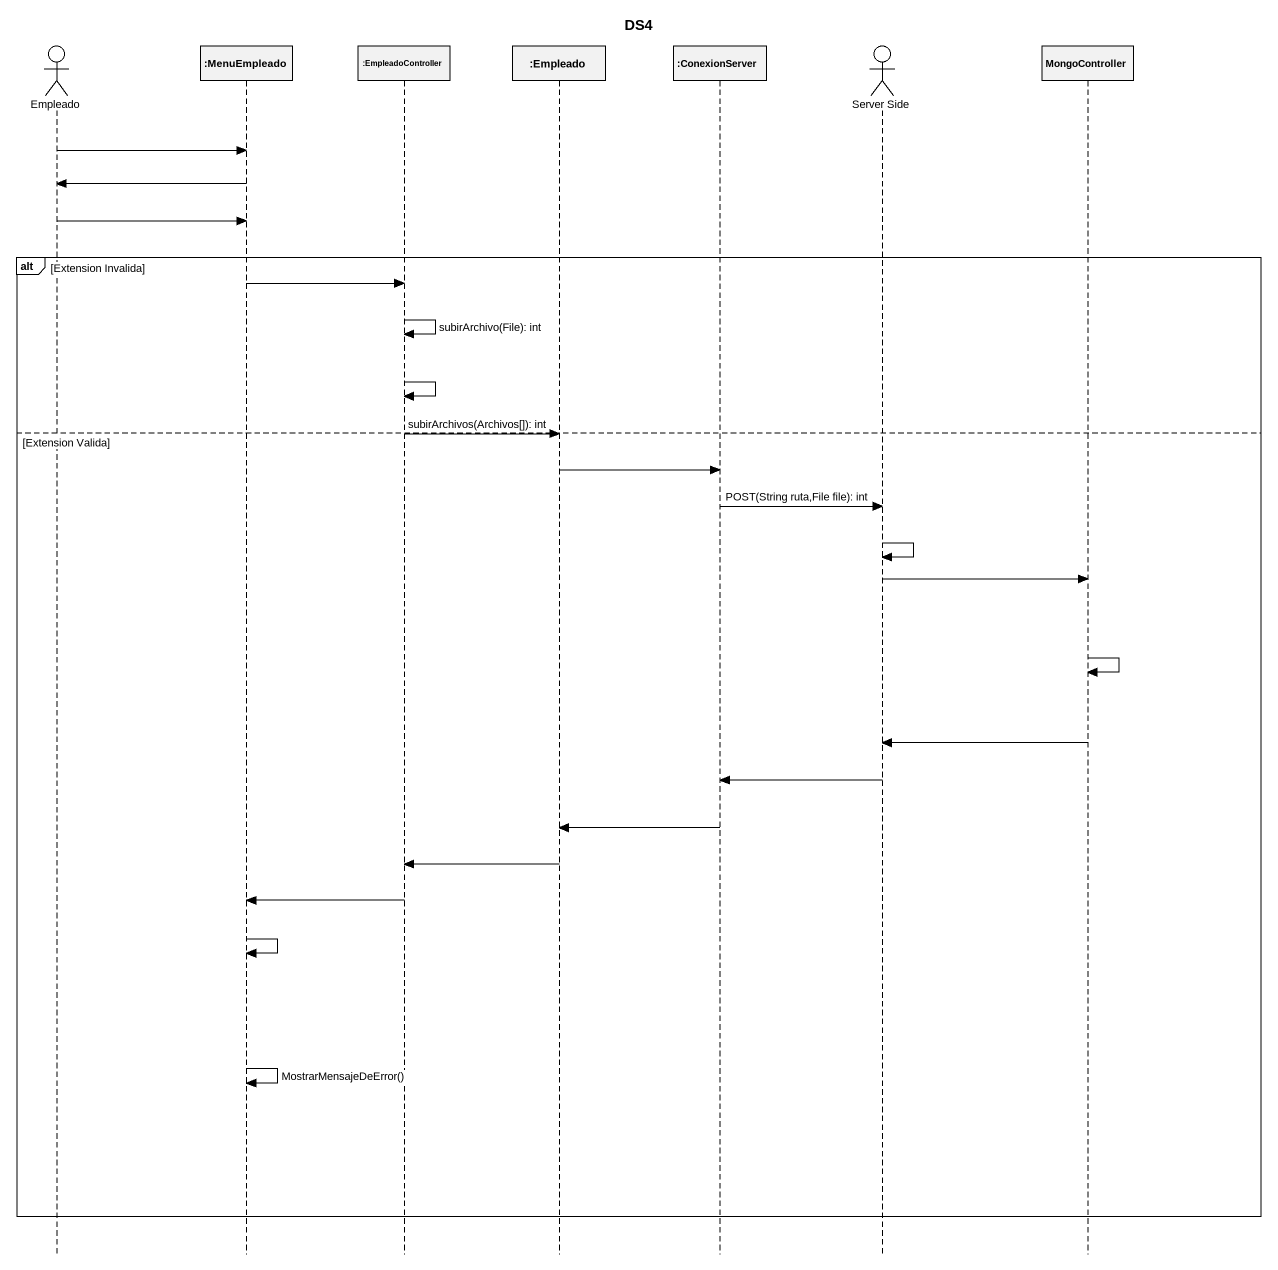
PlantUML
@startuml
title DS4
hide footbox
actor Empleado
participant ":MenuEmpleado" as MenuEmpleado
participant ":EmpleadoController" as EmpleadoController
participant ":Empleado" as Empleado_2
participant ":ConexionServer" as ConexionServer
actor "Server Side" as Server_Side
participant MongoController

Empleado -> MenuEmpleado
MenuEmpleado -> Empleado
Empleado -> MenuEmpleado
alt Extension Invalida
  MenuEmpleado -> EmpleadoController
  EmpleadoController -> EmpleadoController : subirArchivo(File): int
  EmpleadoController -> EmpleadoController
else Extension Valida
  EmpleadoController -> Empleado_2 : subirArchivos(Archivos[]): int
  Empleado_2 -> ConexionServer
  ConexionServer -> Server_Side : POST(String ruta,File file): int
  Server_Side -> Server_Side
  Server_Side -> MongoController
  MongoController -> MongoController
  MongoController -> Server_Side
  Server_Side -> ConexionServer
  ConexionServer -> Empleado_2
  Empleado_2 -> EmpleadoController
  EmpleadoController -> MenuEmpleado
  MenuEmpleado -> MenuEmpleado
  MenuEmpleado -> MenuEmpleado : MostrarMensajeDeError()
end
@enduml
